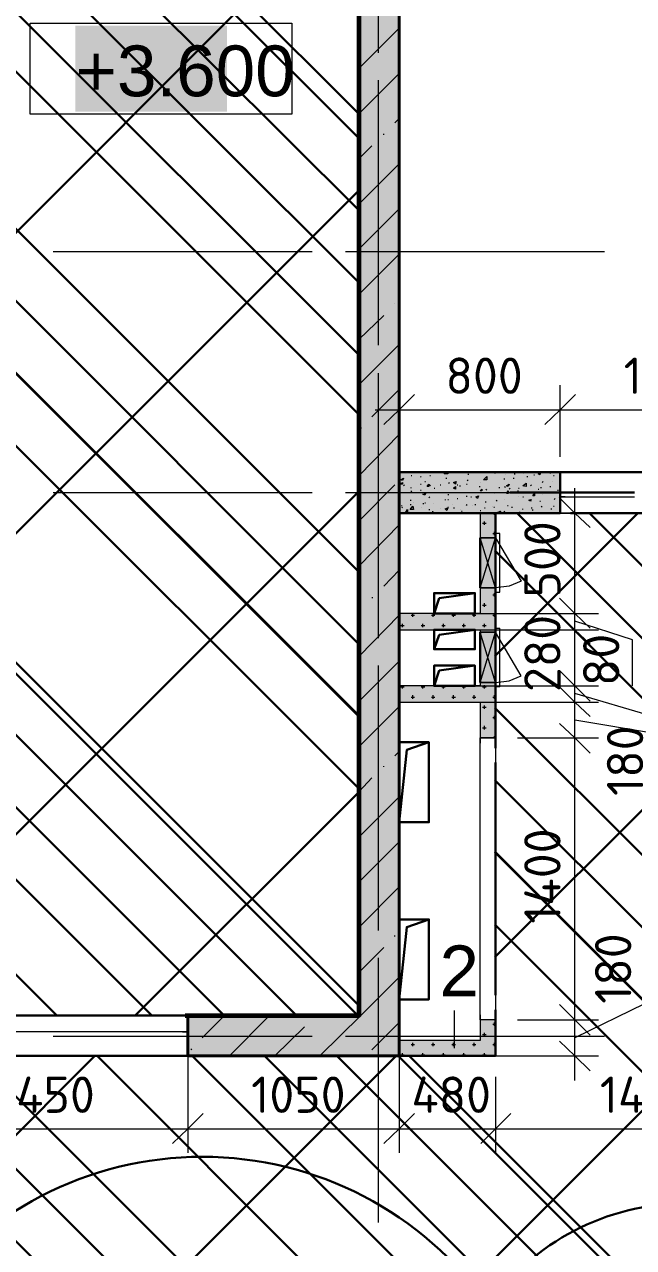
# Model space of a CAD drawing. Header units: millimetres. Extents: x -84737 to 172119, y -43083 to 59399.
# Drawn here: x 125243 to 128268, y 45395 to 51472 of the extents above; entities that cross this region are included whole.
import ezdxf

# ---------------------------------------------------------------- set-up
doc = ezdxf.new("R2010")
doc.units = ezdxf.units.MM
for name, color, linetype, lineweight in [('17) Краска СТ-3.1 стена', 6, 'Continuous', 60), ('19) Краска ПТ-5 потолок', 161, 'Continuous', 30), ('20) Шпакл. баз. фин Стена', 40, 'Continuous', 60), ('22) Шпакл. баз. фин. Потолок', 102, 'Continuous', 30), ('3) Плинутс ПЛ-1', 6, 'Continuous', 30), ('5) Затарка материала', 160, 'Continuous', 30), ('6) Уборка мусора', 20, 'Continuous', 30)]:
    doc.layers.add(name, color=color, linetype=linetype, lineweight=lineweight)
doc.layers.add('PDF _Геометрия', color=7, linetype='Continuous')
doc.layers.add('PDF _Текст', color=7, linetype='Continuous')
doc.layers.add('PDF _Сплошная заливка', color=7, linetype='Continuous', true_color=0xffffff)
doc.styles.add('PDF GOSTCommon', font='arial.ttf')
doc.styles.add('PDF ISOCPEUR', font='isocpeur.ttf')

msp = doc.modelspace()

# ---------------------------------------------------------------- hatches: boundary and pattern name
at = {"layer": '19) Краска ПТ-5 потолок'}
h = msp.add_hatch(dxfattribs=at)
h.set_pattern_fill('ANSI34', color=256, scale=80, angle=90)
h.paths.add_polyline_path([(126904.9, 53844.8), (124403.2, 53844.8), (124403.2, 50445.6), (124403.2, 46547), (126904.9, 46547)])
h = msp.add_hatch(dxfattribs=at)
h.set_pattern_fill('ANSI34', color=256, scale=80, angle=90)
h.paths.add_polyline_path([(109621.7, 46343.9), (98001.6, 46343.9), (98001.6, 44426.3), (100380.7, 44426.3), (100380.7, 43846.3), (109621.7, 43846.3)])
h.paths.add_polyline_path([(114379.8, 46343.9), (112098.1, 46343.9), (109621.7, 46343.9), (109621.7, 42847.3), (114379.8, 42847.3)])
h.paths.add_polyline_path([(122308.6, 46343.9), (114379.8, 46343.9), (114379.8, 43846.3), (122308.6, 43846.3)])
h.paths.add_polyline_path([(114802.6, 49046.7), (112098.1, 49044.7), (112098.1, 46343.9), (114802.6, 46345.9)])
h.paths.add_polyline_path([(133652.4, 46343.9), (127578.9, 46343.9), (122499.1, 46343.9), (122499.1, 43846.3), (133652.4, 43846.3)])
h.paths.add_polyline_path([(129055.3, 48363.1), (129052, 48363.1), (129052, 49044.7), (127578.9, 49044.7), (127578.9, 46343.9), (129055.3, 46343.9)])
at = {"layer": '22) Шпакл. баз. фин. Потолок'}
h = msp.add_hatch(dxfattribs=at)
h.set_pattern_fill('ANSI37', color=256, scale=333)
h.paths.add_polyline_path([(126904.9, 53844.8), (124403.2, 53844.8), (124403.2, 50445.6), (124403.2, 46547), (126904.9, 46547)])
h = msp.add_hatch(dxfattribs=at)
h.set_pattern_fill('ANSI37', color=256, scale=333)
h.paths.add_polyline_path([(109621.7, 46343.9), (98001.6, 46343.9), (98001.6, 44426.3), (100380.7, 44426.3), (100380.7, 43846.3), (109621.7, 43846.3)])
h.paths.add_polyline_path([(114379.8, 46343.9), (112098.1, 46343.9), (109621.7, 46343.9), (109621.7, 42847.3), (114379.8, 42847.3)])
h.paths.add_polyline_path([(122308.6, 46343.9), (114379.8, 46343.9), (114379.8, 43846.3), (122308.6, 43846.3)])
h.paths.add_polyline_path([(114802.6, 49046.7), (112098.1, 49044.7), (112098.1, 46343.9), (114802.6, 46345.9)])
h.paths.add_polyline_path([(133652.4, 46343.9), (127578.9, 46343.9), (122499.1, 46343.9), (122499.1, 43846.3), (133652.4, 43846.3)])
h.paths.add_polyline_path([(129055.3, 48363.1), (129052, 48363.1), (129052, 49044.7), (127578.9, 49044.7), (127578.9, 46343.9), (129055.3, 46343.9)])
at = {"layer": 'PDF _Сплошная заливка', "transparency": 33554559}
h = msp.add_hatch(color=256, dxfattribs=at)
h.paths.add_polyline_path([(127903.9, 49044.5), (127903.9, 49247.7), (127103.9, 49247.7), (127103.9, 49044.5)])
h.paths.add_polyline_path([(128953.7, 49247.7), (128953.7, 49044.5), (129605.6, 49044.5), (129605.6, 49247.7)])
h = msp.add_hatch(color=256, dxfattribs=at)
h.paths.add_polyline_path([(127506, 48921.7), (127582.2, 48921.7), (127582.2, 49044.5), (127506, 49044.5)])
h.paths.add_polyline_path([(127582.2, 46525.8), (127506, 46525.8), (127506, 46424.2), (127582.2, 46424.2)])
h.paths.add_polyline_path([(127506, 47927), (127582.2, 47927), (127582.2, 48202.1), (127506, 48202.1)])
h.paths.add_polyline_path([(127506, 48451.9), (127582.2, 48451.9), (127582.2, 48672), (127506, 48672)])
h = msp.add_hatch(color=256, dxfattribs=at)
h.paths.add_polyline_path([(124432.8, 46348), (124432.8, 46547), (124403.2, 46547), (124403.2, 46348)])
h.paths.add_polyline_path([(126054.1, 46547), (126054.1, 46348), (127103.9, 46348), (127103.9, 46547)])
h.paths.add_polyline_path([(124602.1, 46348), (124602.1, 46547), (124475.2, 46547), (124475.2, 46348)])

# ---------------------------------------------------------------- linework, layer by layer
at = {"layer": '17) Краска СТ-3.1 стена'}
msp.add_lwpolyline([(126041.4, 46547), (126904.9, 46547), (126904.9, 53844.8), (126502.8, 53844.8)], dxfattribs=at)
at = {"layer": '19) Краска ПТ-5 потолок'}
msp.add_lwpolyline([(124403.2, 46547), (126904.9, 46547), (126904.9, 53844.8), (124403.2, 53844.8)], close=True, dxfattribs=at)
at = {"layer": '20) Шпакл. баз. фин Стена'}
msp.add_lwpolyline([(126041.4, 46547), (126904.9, 46547), (126904.9, 53844.8), (126502.8, 53844.8)], dxfattribs=at)
at = {"layer": '3) Плинутс ПЛ-1'}
msp.add_lwpolyline([(126041.4, 46547), (126904.9, 46547), (126904.9, 53844.8), (126502.8, 53844.8)], dxfattribs=at)
at = {"layer": '5) Затарка материала'}
msp.add_lwpolyline([(99314.4, 44378, -0.520567), (101734.5, 45105.5, -0.520567), (105003.6, 45105.5, -0.520567), (107528.6, 45105.5, -0.520567), (111004.1, 45105.5, -0.520567), (113012.9, 45105.5, -0.520567), (116458.1, 45105.5, -0.520567), (118261.5, 45105.5, -0.520567), (120629.8, 45105.5, -0.520567), (122573.5, 45105.5, -0.520567), (124704.9, 45105.5, -0.520567), (127548, 45105.5, -0.520567), (129496.9, 45105.5, -0.520567), (131290, 44387.5, -0.520567), (128035.9, 44378, -0.520567), (125237.2, 44378, -0.520567), (122806.5, 44378, -0.520567), (120407, 44378, -0.520567), (117337.7, 44378, -0.520567), (113939.2, 44378, -0.520567), (110412, 44378, -0.520567), (107609.1, 44378, -0.520567), (104462.1, 44378, -0.520567), (101592.8, 44378, -0.520567)], format="xyb", close=True, dxfattribs=at)
at = {"layer": '6) Уборка мусора'}
msp.add_lwpolyline([(99314.4, 44378, -0.520567), (101734.5, 45105.5, -0.520567), (105003.6, 45105.5, -0.520567), (107528.6, 45105.5, -0.520567), (111004.1, 45105.5, -0.520567), (113012.9, 45105.5, -0.520567), (116458.1, 45105.5, -0.520567), (118261.5, 45105.5, -0.520567), (120629.8, 45105.5, -0.520567), (122573.5, 45105.5, -0.520567), (124704.9, 45105.5, -0.520567), (127548, 45105.5, -0.520567), (129496.9, 45105.5, -0.520567), (131290, 44387.5, -0.520567), (128035.9, 44378, -0.520567), (125237.2, 44378, -0.520567), (122806.5, 44378, -0.520567), (120407, 44378, -0.520567), (117337.7, 44378, -0.520567), (113939.2, 44378, -0.520567), (110412, 44378, -0.520567), (107609.1, 44378, -0.520567), (104462.1, 44378, -0.520567), (101592.8, 44378, -0.520567)], format="xyb", close=True, dxfattribs=at)
at = {"layer": 'PDF _Геометрия', "lineweight": 30}
for points in [[(129605.6, 53548.5), (129605.6, 49776.8), (129224.6, 49776.8), (129224.6, 49247.7), (127103.9, 49247.7), (127103.9, 53844.8), (129605.6, 53844.8), (127103.9, 53844.8), (127755.8, 53844.8), (127755.8, 54094.5), (128953.7, 54094.5), (129605.6, 54094.5), (128953.7, 54094.5), (127755.8, 54094.5), (127755.8, 54412), (127755.8, 54437.4), (127772.7, 54437.4)], [(126904.9, 46547), (126904.9, 53446.9)], [(128272.2, 49146.1), (127654.2, 49146.1)], [(127903.9, 49044.5), (127582.2, 49044.5), (127582.2, 47876.2)], [(128852.1, 49044.5), (127954.7, 49044.5)], [(127506, 48672), (127506, 48921.7)], [(127582.2, 48921.7), (127582.2, 48672)], [(127277.4, 48545), (127302.8, 48621.2), (127480.6, 48646.6)], [(127277.4, 48367.2), (127302.8, 48439.2), (127480.6, 48464.6)], [(127506, 48202.1), (127506, 48451.9)], [(127582.2, 48451.9), (127582.2, 48202.1)], [(127277.4, 48185.2), (127302.8, 48261.4), (127480.6, 48286.8)], [(127103.9, 47507.9), (127142, 47867.7), (127252, 47905.8)], [(127582.2, 47804.2), (127582.2, 46648.6)], [(127103.9, 46627.4), (127142, 46987.2), (127252, 47025.3)], [(127582.2, 46576.6), (127582.2, 46348), (122502.5, 46348)], [(124703.7, 46547), (125863.6, 46547)]]:
    msp.add_lwpolyline(points, dxfattribs=at)
at = {"layer": 'PDF _Геометрия', "lineweight": 40}
msp.add_lwpolyline([(126904.9, 54094.5), (126904.9, 46547), (126054.1, 46547), (126054.1, 46348), (127103.9, 46348), (127103.9, 46547), (127103.9, 54094.5)], close=True, dxfattribs=at)
at = {"layer": 'PDF _Геометрия', "lineweight": 9}
for points in [[(127002.3, 51330.4), (127002.3, 52329.4)], [(126904.9, 51254.2), (127103.9, 51453.1)], [(127002.3, 51393.9), (127002.3, 51444.6)], [(126904.9, 51029.8), (127103.9, 51228.8)], [(127002.3, 50191.7), (127002.3, 51194.9)], [(127002.3, 51076.4), (127002.3, 51131.4)], [(126570.5, 51025.6), (126570.5, 51025.6)], [(127082.7, 50983.2), (127103.9, 51004.4)], [(126904.9, 50805.5), (126968.4, 50869)], [(127002.3, 49878.4), (127002.3, 50877.4)], [(127027.7, 50924), (127027.7, 50928.2)], [(126904.9, 50581.1), (127103.9, 50780.1)], [(126913.4, 50365.2), (127103.9, 50555.7)], [(125385.3, 50344.1), (126384.3, 50344.1)], [(125419.1, 50344.1), (125469.9, 50344.1)], [(125668.9, 50344.1), (126672.1, 50344.1)], [(126583.2, 50344.1), (126638.2, 50344.1)], [(126837.2, 50344.1), (127836.2, 50344.1)], [(126871.1, 50344.1), (126921.9, 50344.1)], [(126904.9, 50132.4), (127103.9, 50331.4)], [(127125, 50344.1), (128124, 50344.1)], [(128039.4, 50344.1), (128090.2, 50344.1)], [(127082.7, 50085.8), (127082.7, 50085.8)], [(126904.9, 49908), (127027.7, 50026.6)], [(127103.9, 50056.2), (127103.9, 49556.7), (127103.9, 49438.2)], [(127002.3, 49941.9), (127002.3, 49992.7)], [(126904.9, 49683.7), (127103.9, 49882.7)], [(127002.3, 48739.7), (127002.3, 49738.7)], [(126968.4, 49522.8), (127103.9, 49658.3)], [(127002.3, 49624.4), (127002.3, 49675.2)], [(127903.9, 49323.9), (127903.9, 49556.7), (127903.9, 49679.5)], [(126985.4, 49556.7), (127903.9, 49556.7), (128953.7, 49556.7), (129224.6, 49556.7), (129724.1, 49556.7)], [(126904.9, 49230.8), (127103.9, 49433.9)], [(126913.4, 49467.8), (126917.6, 49467.8)], [(127002.3, 48422.2), (127002.3, 49425.5)], [(127163.1, 49230.8), (127167.4, 49230.8)], [(127256.3, 49230.8), (127260.5, 49230.8)], [(127260.5, 49243.5), (127260.5, 49243.5)], [(127345.2, 49247.7), (127345.2, 49239.2), (127328.2, 49239.2), (127332.5, 49247.7)], [(127328.2, 49239.2), (127328.2, 49239.2)], [(127446.8, 49239.2), (127446.8, 49235)], [(127578, 49243.5), (127582.2, 49243.5)], [(127633, 49235), (127633, 49235)], [(127675.3, 49239.2), (127679.6, 49239.2)], [(127721.9, 49243.5), (127726.1, 49247.7)], [(127772.7, 49235), (127776.9, 49235)], [(127853.1, 49243.5), (127857.4, 49243.5)], [(127870.1, 49230.8), (127874.3, 49230.8)], [(126904.9, 49006.4), (127082.7, 49184.2)], [(127112.3, 49192.7), (127116.6, 49192.7)], [(127125, 49184.2), (127129.3, 49180)], [(127163.1, 49167.3), (127163.1, 49171.5)], [(127209.7, 49222.3), (127213.9, 49226.5)], [(127209.7, 49188.4), (127213.9, 49188.4)], [(127230.9, 49201.1), (127235.1, 49201.1)], [(127256.3, 49180), (127260.5, 49184.2)], [(127277.4, 49167.3), (127281.7, 49167.3)], [(127307.1, 49184.2), (127311.3, 49184.2)], [(127336.7, 49218.1), (127340.9, 49218.1)], [(127349.4, 49192.7), (127353.6, 49196.9)], [(127391.7, 49184.2), (127396, 49184.2)], [(127404.4, 49180), (127408.7, 49180)], [(127438.3, 49188.4), (127442.5, 49188.4)], [(127442.5, 49205.4), (127446.8, 49209.6)], [(127476.4, 48528.1), (127476.4, 48545), (127975.9, 48545), (127975.9, 49167.3)], [(127501.8, 49175.7), (127506, 49175.7)], [(127510.3, 49196.9), (127510.3, 49196.9)], [(127535.7, 49218.1), (127539.9, 49222.3)], [(127599.1, 49171.5), (127603.4, 49171.5)], [(127624.5, 49213.8), (127628.8, 49213.8)], [(127628.8, 49171.5), (127633, 49175.7)], [(127649.9, 49167.3), (127654.2, 49163)], [(127671.1, 49218.1), (127675.3, 49218.1)], [(127696.5, 49167.3), (127700.7, 49167.3)], [(127721.9, 49184.2), (127726.1, 49184.2)], [(127738.8, 49226.5), (127743.1, 49226.5)], [(127755.8, 49184.2), (127760, 49180)], [(127806.6, 49171.5), (127810.8, 49171.5)], [(127815, 49196.9), (127819.3, 49201.1)], [(127853.1, 49175.7), (127857.4, 49175.7)], [(127865.8, 49201.1), (127865.8, 49201.1)], [(125385.3, 49146.1), (126384.3, 49146.1)], [(125419.1, 49146.1), (125469.9, 49146.1)], [(125668.9, 49146.1), (126672.1, 49146.1)], [(126583.2, 49146.1), (126638.2, 49146.1)], [(126837.2, 49146.1), (127836.2, 49146.1)], [(126871.1, 49146.1), (126921.9, 49146.1)], [(127125, 49146.1), (128124, 49146.1)], [(127158.9, 49108), (127163.1, 49108)], [(127163.1, 49150.3), (127167.4, 49154.6)], [(127209.7, 49158.8), (127213.9, 49158.8)], [(127252, 49120.7), (127256.3, 49124.9)], [(127332.5, 49112.2), (127332.5, 49108)], [(127345.2, 49112.2), (127349.4, 49112.2)], [(127349.4, 49133.4), (127349.4, 49137.6)], [(127391.7, 49116.5), (127396, 49116.5)], [(127438.3, 49146.1), (127442.5, 49146.1)], [(127438.3, 49129.2), (127438.3, 49124.9)], [(127459.5, 49124.9), (127463.7, 49124.9)], [(127535.7, 49158.8), (127539.9, 49163)], [(127544.1, 49146.1), (127548.3, 49146.1)], [(127578, 49141.9), (127578, 49141.9)], [(127586.4, 49108), (127590.7, 49103.8)], [(127620.3, 49146.1), (127624.5, 49146.1)], [(127628.8, 49112.2), (127628.8, 49112.2)], [(127692.3, 49154.6), (127696.5, 49154.6)], [(127696.5, 49124.9), (127696.5, 49124.9)], [(127717.7, 49124.9), (127721.9, 49124.9)], [(127793.9, 49163), (127798.1, 49163)], [(127802.3, 49141.9), (127802.3, 49141.9)], [(127815, 49137.6), (127815, 49137.6)], [(127874.3, 49112.2), (127878.5, 49116.5)], [(127891.2, 49158.8), (127895.5, 49158.8)], [(127903.9, 49120.7), (127899.7, 49120.7), (127903.9, 49124.9)], [(128039.4, 49146.1), (128090.2, 49146.1)], [(127116.6, 49078.4), (127116.6, 49082.6)], [(127116.6, 49074.1), (127116.6, 49074.1)], [(127116.6, 49074.1), (127120.8, 49069.9)], [(127154.7, 49044.5), (127158.9, 49048.7)], [(127158.9, 49086.8), (127163.1, 49086.8)], [(127175.8, 49095.3), (127175.8, 49095.3)], [(127213.9, 49069.9), (127213.9, 49069.9)], [(127222.4, 49091.1), (127226.6, 49091.1)], [(127230.9, 49095.3), (127235.1, 49095.3)], [(127252, 49061.4), (127256.3, 49061.4)], [(127269, 49053), (127269, 49048.7)], [(127273.2, 49091.1), (127273.2, 49091.1)], [(127273.2, 49044.5), (127277.4, 49048.7), (127277.4, 49044.5)], [(127311.3, 49065.7), (127311.3, 49065.7)], [(127345.2, 49074.1), (127349.4, 49074.1)], [(127370.6, 49086.8), (127370.6, 49086.8)], [(127374.8, 49069.9), (127379, 49069.9)], [(127408.7, 49061.4), (127408.7, 49061.4)], [(127412.9, 49053), (127417.1, 49053)], [(127438.3, 49082.6), (127442.5, 49086.8)], [(127467.9, 49082.6), (127467.9, 49082.6)], [(127480.6, 49086.8), (127484.9, 49086.8)], [(127506, 49057.2), (127510.3, 49057.2)], [(127527.2, 49069.9), (127531.4, 49069.9)], [(127531.4, 49099.5), (127535.7, 49099.5)], [(127565.3, 49078.4), (127565.3, 49078.4)], [(127573.7, 49074.1), (127578, 49074.1)], [(127599.1, 49044.5), (127594.9, 49048.7), (127607.6, 49053), (127603.4, 49044.5)], [(127603.4, 49053), (127607.6, 49053)], [(127624.5, 49048.7), (127628.8, 49053)], [(127641.5, 49082.6), (127645.7, 49082.6)], [(127662.6, 49074.1), (127666.9, 49074.1)], [(127700.7, 49048.7), (127705, 49048.7)], [(127717.7, 49061.4), (127717.7, 49065.7)], [(127760, 49099.5), (127760, 49099.5)], [(127760, 49069.9), (127764.2, 49069.9)], [(127764.2, 49061.4), (127768.5, 49057.2)], [(127802.3, 49103.8), (127806.6, 49103.8)], [(127810.8, 49074.1), (127815, 49078.4)], [(127857.4, 49065.7), (127861.6, 49065.7)], [(127870.1, 49078.4), (127874.3, 49078.4)], [(126904.9, 48782.1), (127103.9, 48985.2)], [(127476.4, 49044.5), (127975.9, 49044.5), (128094.4, 49044.5)], [(127518.7, 48993.7), (127535.7, 48993.7)], [(127527.2, 48985.2), (127527.2, 49002.2)], [(127569.5, 49044.5), (127582.2, 49044.5)], [(127578, 49036), (127578, 49044.5)], [(127798.1, 49044.5), (127798.1, 49044.5)], [(127569.5, 48942.9), (127582.2, 48942.9), (127582.2, 48921.7), (127709.2, 48705.9), (127649.9, 48680.5), (127582.2, 48672), (127582.2, 48650.8), (127603.4, 48650.8)], [(127578, 48934.4), (127578, 48951.4)], [(127603.4, 48942.9), (127582.2, 48942.9)], [(127027.7, 48680.5), (127103.9, 48760.9)], [(126968.4, 48625.4), (126972.7, 48625.4)], [(127569.5, 48638.1), (127582.2, 48638.1)], [(127578, 48629.7), (127578, 48646.6)], [(126904.9, 48557.7), (126913.4, 48570.4)], [(127518.7, 48587.3), (127535.7, 48587.3)], [(127527.2, 48578.9), (127527.2, 48595.8)], [(126904.9, 48333.4), (127103.9, 48536.5)], [(127002.3, 48485.7), (127002.3, 48540.8)], [(127163.1, 48536.5), (127180.1, 48536.5)], [(127171.6, 48528.1), (127171.6, 48545)], [(127264.7, 48536.5), (127281.7, 48536.5)], [(127273.2, 48528.1), (127273.2, 48545)], [(127366.3, 48536.5), (127383.3, 48536.5)], [(127374.8, 48528.1), (127374.8, 48545)], [(127467.9, 48536.5), (127484.9, 48536.5)], [(127569.5, 48536.5), (127582.2, 48536.5)], [(127578, 48528.1), (127578, 48545)], [(127975.9, 46225.3), (127975.9, 46525.8), (127975.9, 47927), (127975.9, 48104.8), (127975.9, 48185.2), (127975.9, 48464.6), (127975.9, 48545), (128094.4, 48545)], [(128263.7, 48185.2), (128263.7, 48413.8), (127975.9, 48506.9)], [(127112.3, 48485.7), (127129.3, 48485.7)], [(127120.8, 48477.3), (127120.8, 48494.2)], [(127213.9, 48485.7), (127230.9, 48485.7)], [(127222.4, 48477.3), (127222.4, 48494.2)], [(127315.5, 48485.7), (127332.5, 48485.7)], [(127324, 48477.3), (127324, 48494.2)], [(127417.1, 48485.7), (127434.1, 48485.7)], [(127425.6, 48477.3), (127425.6, 48494.2)], [(127476.4, 48464.6), (127975.9, 48464.6), (128094.4, 48464.6)], [(127518.7, 48485.7), (127535.7, 48485.7)], [(127527.2, 48477.3), (127527.2, 48494.2)], [(127603.4, 48181), (127582.2, 48181), (127582.2, 48202.1), (127649.9, 48210.6), (127709.2, 48236), (127582.2, 48451.9), (127582.2, 48473), (127603.4, 48473)], [(126904.9, 48109), (127103.9, 48308)], [(127002.3, 47287.8), (127002.3, 48286.8)], [(127002.3, 48172.5), (127002.3, 48223.3)], [(127112.3, 48181), (127129.3, 48181)], [(127120.8, 48172.5), (127120.8, 48185.2)], [(127171.6, 48121.7), (127171.6, 48138.6)], [(127213.9, 48181), (127230.9, 48181)], [(127222.4, 48172.5), (127222.4, 48185.2)], [(127273.2, 48121.7), (127273.2, 48138.6)], [(127315.5, 48181), (127332.5, 48181)], [(127324, 48172.5), (127324, 48185.2)], [(127374.8, 48121.7), (127374.8, 48138.6)], [(127417.1, 48181), (127434.1, 48181)], [(127425.6, 48172.5), (127425.6, 48185.2)], [(127476.4, 48185.2), (127975.9, 48185.2), (128094.4, 48185.2)], [(127476.4, 48121.7), (127476.4, 48138.6)], [(127518.7, 48181), (127535.7, 48181)], [(127527.2, 48172.5), (127527.2, 48189.4)], [(127578, 48121.7), (127578, 48138.6)], [(128742.1, 47698.4), (128742.1, 47922.7), (127975.9, 48147.1)], [(126904.9, 47884.6), (127103.9, 48083.6)], [(127163.1, 48130.2), (127180.1, 48130.2)], [(127264.7, 48130.2), (127281.7, 48130.2)], [(127366.3, 48130.2), (127383.3, 48130.2)], [(127467.9, 48130.2), (127484.9, 48130.2)], [(127476.4, 48104.8), (127975.9, 48104.8), (128094.4, 48104.8)], [(127518.7, 48079.4), (127535.7, 48079.4)], [(127527.2, 48070.9), (127527.2, 48087.8)], [(127569.5, 48130.2), (127582.2, 48130.2)], [(127569.5, 48028.6), (127582.2, 48028.6)], [(127578, 48020.1), (127578, 48037)], [(128382.3, 47639.1), (128382.3, 47948.1), (127975.9, 48015.9)], [(127002.3, 46970.3), (127002.3, 47969.3)], [(127518.7, 47977.8), (127535.7, 47977.8)], [(127527.2, 47969.3), (127527.2, 47986.2)], [(127569.5, 47927), (127582.2, 47927)], [(127578, 47927), (127578, 47935.4)], [(127692.3, 47927), (127975.9, 47927), (128094.4, 47927)], [(127082.7, 47838.1), (127103.9, 47859.2)], [(127027.7, 47783.1), (127027.7, 47787.3)], [(126904.9, 47660.3), (126968.4, 47728)], [(126904.9, 47435.9), (127103.9, 47634.9)], [(126913.4, 47220.1), (127103.9, 47410.5)], [(126904.9, 46987.2), (127103.9, 47186.2)], [(127002.3, 47033.8), (127002.3, 47088.8)], [(127082.7, 46940.7), (127082.7, 46944.9)], [(126904.9, 46762.9), (127027.7, 46885.6)], [(128323, 46915.3), (128323, 46606.3), (127975.9, 46436.9)], [(127002.3, 45835.8), (127002.3, 46834.8)], [(126710.2, 46348), (126913.4, 46547), (127103.9, 46737.5)], [(127002.3, 46716.3), (127002.3, 46771.4)], [(127379, 46386.1), (127379, 46572.4)], [(126126, 46436.9), (126236.1, 46547)], [(126261.5, 46348), (126460.5, 46547)], [(126968.4, 46377.7), (127103.9, 46513.1)], [(127002.3, 45518.4), (127002.3, 46517.4)], [(127569.5, 46504.7), (127582.2, 46504.7)], [(127578, 46496.2), (127578, 46513.1)], [(127692.3, 46525.8), (127975.9, 46525.8), (128094.4, 46525.8)], [(125385.3, 46445.4), (126384.3, 46445.4)], [(125419.1, 46445.4), (125469.9, 46445.4)], [(125668.9, 46445.4), (126672.1, 46445.4)], [(126054.1, 46487.7), (126054.1, 45984), (126054.1, 45865.5)], [(126485.9, 46348), (126634, 46492)], [(126583.2, 46445.4), (126638.2, 46445.4)], [(126837.2, 46445.4), (127836.2, 46445.4)], [(126871.1, 46445.4), (126921.9, 46445.4)], [(127103.9, 46487.7), (127103.9, 45984), (127103.9, 45865.5)], [(127125, 46445.4), (128124, 46445.4)], [(127518.7, 46453.9), (127535.7, 46453.9)], [(127527.2, 46445.4), (127527.2, 46462.3)], [(128039.4, 46445.4), (128090.2, 46445.4)], [(126071, 46377.7), (126075.2, 46381.9)], [(127163.1, 46403.1), (127180.1, 46403.1)], [(127171.6, 46394.6), (127171.6, 46411.5)], [(127264.7, 46403.1), (127281.7, 46403.1)], [(127273.2, 46394.6), (127273.2, 46411.5)], [(127366.3, 46403.1), (127383.3, 46403.1)], [(127374.8, 46394.6), (127374.8, 46411.5)], [(127467.9, 46403.1), (127484.9, 46403.1)], [(127476.4, 46394.6), (127476.4, 46411.5)], [(127569.5, 46403.1), (127582.2, 46403.1)], [(127578, 46394.6), (127578, 46411.5)], [(127112.3, 46352.3), (127129.3, 46352.3)], [(127120.8, 46348), (127120.8, 46360.7)], [(127213.9, 46352.3), (127230.9, 46352.3)], [(127222.4, 46348), (127222.4, 46360.7)], [(127315.5, 46352.3), (127332.5, 46352.3)], [(127324, 46348), (127324, 46360.7)], [(127417.1, 46352.3), (127434.1, 46352.3)], [(127425.6, 46348), (127425.6, 46360.7)], [(127476.4, 46348), (127975.9, 46348), (128094.4, 46348)], [(127518.7, 46352.3), (127535.7, 46352.3)], [(127527.2, 46348), (127527.2, 46360.7)], [(127582.2, 46242.2), (127582.2, 45984), (127582.2, 45865.5)], [(119133, 45984), (119801.9, 45984), (120403, 45984), (121854.9, 45984), (122303.6, 45984), (122502.5, 45984), (124204.2, 45984), (124602.1, 45984), (126054.1, 45984), (127103.9, 45984), (127582.2, 45984), (129055.3, 45984), (129686, 45984), (130634.2, 45984), (131205.7, 45984), (132153.9, 45984), (132352.9, 45984), (133775.2, 45984)], [(127002.3, 45581.9), (127002.3, 45632.7)]]:
    msp.add_lwpolyline(points, dxfattribs=at)
for points in [[(125271, 51025.6), (125271, 51478.5), (126570.5, 51478.5), (126570.5, 51025.6)], [(127806.6, 49247.7), (127802.3, 49235), (127793.9, 49239.2)], [(127125, 49218.1), (127120.8, 49205.4), (127112.3, 49209.6)], [(127120.8, 49196.9), (127120.8, 49188.4), (127112.3, 49188.4)], [(127252, 49188.4), (127252, 49175.7), (127243.6, 49175.7)], [(127387.5, 49201.1), (127383.3, 49188.4), (127374.8, 49196.9)], [(127383.3, 49175.7), (127383.3, 49163), (127374.8, 49167.3)], [(127539.9, 49209.6), (127523, 49209.6), (127539.9, 49226.5)], [(127649.9, 49188.4), (127645.7, 49175.7), (127637.2, 49180)], [(127734.6, 49175.7), (127717.7, 49180), (127734.6, 49192.7)], [(127903.9, 49167.3), (127899.7, 49167.3)], [(127235.1, 49141.9), (127230.9, 49133.4), (127222.4, 49137.6)], [(127497.6, 49129.2), (127493.3, 49116.5), (127484.9, 49124.9)], [(127514.5, 49163), (127514.5, 49154.6), (127506, 49154.6)], [(127645.7, 49154.6), (127645.7, 49141.9), (127637.2, 49141.9)], [(127760, 49112.2), (127755.8, 49103.8), (127747.3, 49108)], [(127776.9, 49141.9), (127776.9, 49129.2), (127768.5, 49129.2)], [(127146.2, 49061.4), (127146.2, 49048.7), (127137.7, 49048.7)], [(127175.8, 49061.4), (127158.9, 49061.4), (127171.6, 49078.4)], [(127345.2, 49069.9), (127340.9, 49057.2), (127332.5, 49065.7)], [(127366.3, 49048.7), (127366.3, 49044.5)]]:
    msp.add_lwpolyline(points, close=True, dxfattribs=at)
at = {"layer": 'PDF _Геометрия', "lineweight": 20}
for points in [[(127180.1, 49632.9), (127103.9, 49556.7), (127027.7, 49484.7)], [(127980.1, 49632.9), (127903.9, 49556.7), (127827.7, 49484.7)], [(127899.7, 49120.7), (127975.9, 49044.5), (128052.1, 48972.5)], [(127899.7, 48621.2), (127975.9, 48545), (128052.1, 48473)], [(127899.7, 48540.8), (127975.9, 48464.6), (128052.1, 48392.6)], [(127899.7, 48261.4), (127975.9, 48185.2), (128052.1, 48109)], [(127899.7, 48181), (127975.9, 48104.8), (128052.1, 48032.8)], [(127899.7, 47998.9), (127975.9, 47927), (128052.1, 47850.8)], [(127899.7, 46602), (127975.9, 46525.8), (128052.1, 46449.6)], [(127899.7, 46420), (127975.9, 46348), (128052.1, 46271.9)], [(126130.3, 46060.2), (126054.1, 45984), (125977.9, 45912)], [(127180.1, 46060.2), (127103.9, 45984), (127027.7, 45912)], [(127658.4, 46060.2), (127582.2, 45984), (127510.3, 45912)]]:
    msp.add_lwpolyline(points, dxfattribs=at)
at = {"layer": 'PDF _Геометрия', "lineweight": 30}
for points in [[(127903.9, 49247.7), (127103.9, 49247.7), (127103.9, 49044.5), (127903.9, 49044.5)], [(127480.6, 48646.6), (127277.4, 48646.6), (127277.4, 48545), (127480.6, 48545)], [(127480.6, 48464.6), (127277.4, 48464.6), (127277.4, 48367.2), (127480.6, 48367.2)], [(127480.6, 48286.8), (127277.4, 48286.8), (127277.4, 48185.2), (127480.6, 48185.2)], [(127252, 47905.8), (127103.9, 47905.8), (127103.9, 47507.9), (127252, 47507.9)], [(127252, 47025.3), (127103.9, 47025.3), (127103.9, 46627.4), (127252, 46627.4)]]:
    msp.add_lwpolyline(points, close=True, dxfattribs=at)
at = {"layer": 'PDF _Геометрия', "lineweight": 18}
for points in [[(127929.3, 49124.9), (127903.9, 49124.9), (128272.2, 49124.9)], [(128928.3, 49044.5), (128953.7, 49044.5), (127903.9, 49044.5), (127903.9, 49124.9)], [(127903.9, 49044.5), (127929.3, 49044.5)], [(127603.4, 48650.8), (127603.4, 48942.9)], [(127582.2, 48672), (127506, 48921.7), (127582.2, 48921.7), (127582.2, 48672), (127506, 48672), (127506, 48862.5)], [(127506, 48672), (127582.2, 48921.7)], [(127582.2, 48202.1), (127506, 48451.9), (127582.2, 48451.9), (127582.2, 48202.1), (127506, 48202.1), (127506, 48392.6)], [(127506, 48202.1), (127582.2, 48451.9)], [(127603.4, 48181), (127603.4, 48473)], [(127506, 46551.2), (127506, 46525.8), (127506, 47927), (127506, 47901.6)], [(127582.2, 47901.6), (127582.2, 47927), (127582.2, 46525.8), (127506, 46525.8)], [(127582.2, 47927), (127506, 47927)], [(124627.5, 46547), (124602.1, 46547), (126054.1, 46547), (126054.1, 46466.6)], [(126054.1, 46547), (126028.7, 46547)], [(127582.2, 46525.8), (127582.2, 46551.2)], [(126028.7, 46466.6), (126054.1, 46466.6), (124602.1, 46466.6), (124627.5, 46466.6)]]:
    msp.add_lwpolyline(points, dxfattribs=at)
for points in [[(127582.2, 48921.7), (127582.2, 49044.5), (127506, 49044.5), (127506, 48921.7)], [(127506, 48672), (127582.2, 48672), (127582.2, 48921.7), (127506, 48921.7)], [(127103.9, 48464.6), (127506, 48464.6), (127506, 48451.9), (127582.2, 48451.9), (127582.2, 48672), (127506, 48672), (127506, 48545), (127103.9, 48545)], [(127506, 48202.1), (127582.2, 48202.1), (127582.2, 48451.9), (127506, 48451.9)], [(127103.9, 48104.8), (127506, 48104.8), (127506, 47927), (127582.2, 47927), (127582.2, 48202.1), (127506, 48202.1), (127506, 48185.2), (127103.9, 48185.2)], [(127506, 46424.2), (127103.9, 46424.2), (127103.9, 46348), (127582.2, 46348), (127582.2, 46424.2), (127582.2, 46525.8), (127506, 46525.8)]]:
    msp.add_lwpolyline(points, close=True, dxfattribs=at)
at = {"layer": 'PDF _Геометрия', "color": 253, "lineweight": 30, "true_color": 0xaaaaaa}
for points in [[(127277.4, 48646.6), (127480.6, 48646.6), (127480.6, 48545), (127277.4, 48545)], [(127277.4, 48464.6), (127480.6, 48464.6), (127480.6, 48367.2), (127277.4, 48367.2)], [(127277.4, 48286.8), (127480.6, 48286.8), (127480.6, 48185.2), (127277.4, 48185.2)], [(127103.9, 47905.8), (127252, 47905.8), (127252, 47507.9), (127103.9, 47507.9)], [(127103.9, 47025.3), (127252, 47025.3), (127252, 46627.4), (127103.9, 46627.4)]]:
    msp.add_lwpolyline(points, close=True, dxfattribs=at)
at = {"layer": 'PDF _Сплошная заливка', "lineweight": 5, "transparency": 33554559}
for points in [[(126904.9, 54094.5), (126904.9, 46547), (127103.9, 54094.5), (127103.9, 46547)], [(127103.9, 48545), (127103.9, 48464.6), (127506, 48545), (127506, 48464.6)], [(127103.9, 48185.2), (127103.9, 48104.8), (127506, 48185.2), (127506, 48104.8)], [(127103.9, 46424.2), (127103.9, 46348), (127582.2, 46424.2), (127582.2, 46348)]]:
    msp.add_solid(points, dxfattribs=at)
at = {"layer": 'PDF _Сплошная заливка', "lineweight": 9, "transparency": 33554559}
msp.add_solid([(125495.3, 51465.8), (125495.3, 51038.3), (126248.8, 51465.8), (126248.8, 51038.3)], dxfattribs=at)
at = {"layer": 'PDF _Сплошная заливка', "color": 8, "lineweight": 5, "true_color": 0x808080, "transparency": 33554559}
for points in [[(127506, 48921.7), (127506, 48672), (127582.2, 48921.7), (127582.2, 48672)], [(127506, 48451.9), (127506, 48202.1), (127582.2, 48451.9), (127582.2, 48202.1)]]:
    msp.add_solid(points, dxfattribs=at)

# ---------------------------------------------------------------- texts
at = {"layer": 'PDF _Текст', "attachment_point": 4}
for s, insert, char_height, style in [('+3.600', (125496.9, 51239.6), 252.42, 'PDF GOSTCommon'), ('800', (127334.2, 49726.9), 180.46, 'PDF ISOCPEUR'), ('1050', (128218.9, 49726.9), 180.46, 'PDF ISOCPEUR'), ('2', (127304.5, 46769.4), 252.5, 'PDF GOSTCommon'), ('1450', (125111.7, 46154.1), 180.46, 'PDF ISOCPEUR'), ('1050', (126369, 46154.1), 180.46, 'PDF ISOCPEUR'), ('480', (127164.8, 46154.1), 180.46, 'PDF ISOCPEUR'), ('1470', (128100.4, 46154.1), 180.46, 'PDF ISOCPEUR')]:
    msp.add_mtext(s, dxfattribs=dict(at, insert=insert, char_height=char_height, style=style))
at = {"layer": 'PDF _Текст', "char_height": 180.46, "attachment_point": 4, "rotation": 90, "style": 'PDF ISOCPEUR'}
for s, insert in [('500', (127815.5, 48625)), ('280', (127815.5, 48155.1)), ('80', (128107.6, 48184.7)), ('180', (128226.1, 47638.7)), ('1400', (127815.5, 47003.7)), ('180', (128166.9, 46605.7))]:
    msp.add_mtext(s, dxfattribs=dict(at, insert=insert))

doc.saveas('drawing.dxf')
